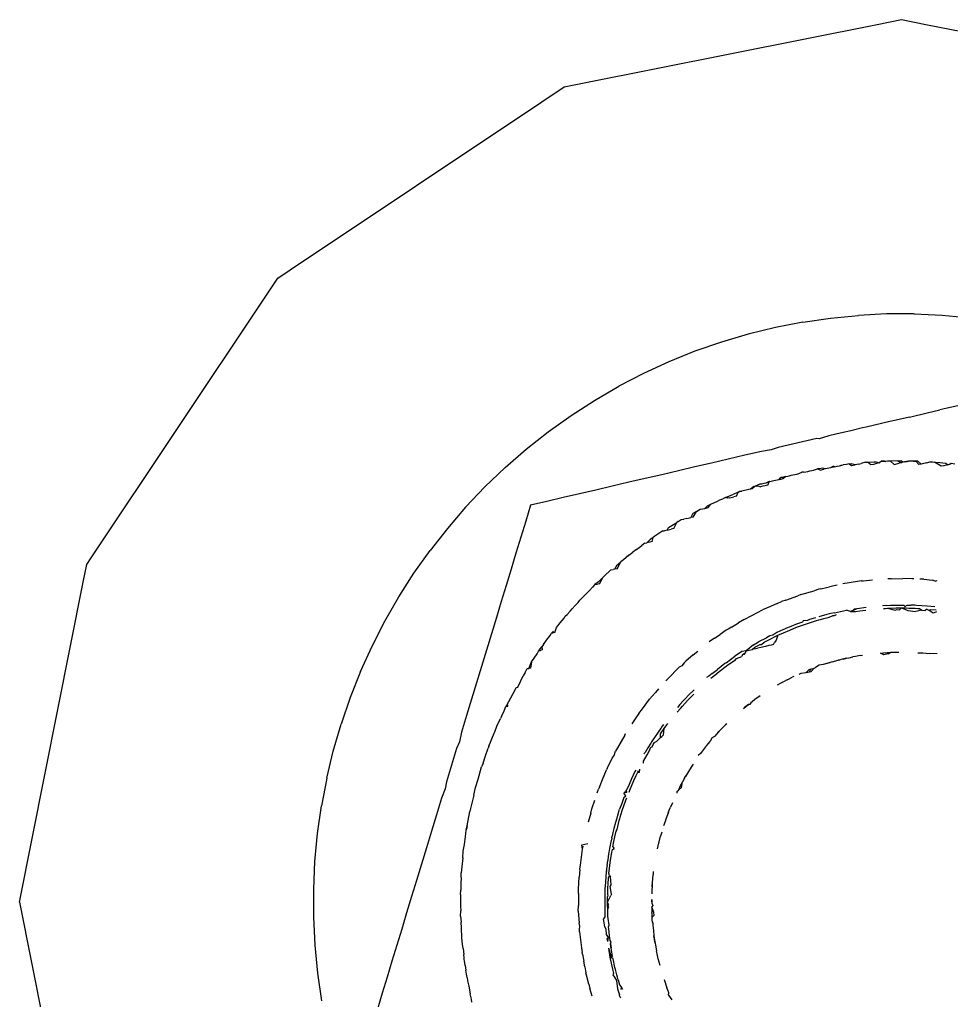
# Model space of a CAD drawing. Header units: millimetres. Extents: x 21 to 5427, y 20 to 4028.
# Drawn here: x 2350.38 to 2366.23, y 1676.62 to 1693.29 of the extents above; entities that cross this region are included whole.
import ezdxf

# ---------------------------------------------------------------- set-up
doc = ezdxf.new("R2010")
doc.units = ezdxf.units.MM

msp = doc.modelspace()

# ---------------------------------------------------------------- linework, layer by layer
for p, q in [((2364.97, 1693.212), (2365.383, 1693.294)), ((2365.383, 1693.294), (2365.796, 1693.212)), ((2359.985, 1692.22), (2364.97, 1693.212)), ((2365.796, 1693.212), (2370.781, 1692.22)), ((2359.265, 1691.899), (2359.643, 1692.152)), ((2359.643, 1692.152), (2359.985, 1692.22)), ((2354.985, 1689.04), (2359.265, 1691.899)), ((2354.776, 1688.901), (2354.985, 1689.04)), ((2354.538, 1688.543), (2354.776, 1688.901)), ((2351.598, 1684.144), (2354.538, 1688.543)), ((2364.175, 1688.221), (2364.649, 1688.267)), ((2365.124, 1688.291), (2364.649, 1688.267)), ((2365.6, 1688.292), (2365.124, 1688.291)), ((2365.6, 1688.292), (2366.076, 1688.27)), ((2366.076, 1688.27), (2366.549, 1688.226)), ((2363.704, 1688.152), (2363.237, 1688.061)), ((2363.704, 1688.152), (2364.175, 1688.221)), ((2362.775, 1687.948), (2362.318, 1687.813)), ((2363.237, 1688.061), (2362.775, 1687.948)), ((2362.318, 1687.813), (2361.869, 1687.656)), ((2361.869, 1687.656), (2361.427, 1687.478)), ((2361.427, 1687.478), (2360.995, 1687.28)), ((2360.995, 1687.28), (2360.572, 1687.061)), ((2360.16, 1686.822), (2360.572, 1687.061)), ((2359.761, 1686.564), (2360.16, 1686.822)), ((2366.566, 1686.782), (2366.087, 1686.671)), ((2365.52, 1686.539), (2365.818, 1686.608)), ((2365.818, 1686.608), (2366.036, 1686.659)), ((2366.087, 1686.671), (2366.036, 1686.659)), ((2359.374, 1686.287), (2359.761, 1686.564)), ((2365.182, 1686.461), (2364.78, 1686.367)), ((2365.289, 1686.485), (2365.182, 1686.461)), ((2365.52, 1686.539), (2365.289, 1686.485)), ((2359, 1685.992), (2359.374, 1686.287)), ((2364.542, 1686.312), (2364.267, 1686.248)), ((2364.717, 1686.353), (2364.542, 1686.312)), ((2364.78, 1686.367), (2364.717, 1686.353)), ((2363.944, 1686.173), (2363.287, 1686.02)), ((2363.982, 1686.17), (2363.944, 1686.173)), ((2364.144, 1686.219), (2363.982, 1686.17)), ((2364.267, 1686.248), (2364.144, 1686.219)), ((2358.641, 1685.679), (2359, 1685.992)), ((2363.003, 1685.954), (2362.719, 1685.888)), ((2363.167, 1685.981), (2363.003, 1685.954)), ((2363.287, 1686.02), (2363.167, 1685.981)), ((2362.435, 1685.822), (2362.152, 1685.756)), ((2362.719, 1685.888), (2362.435, 1685.822)), ((2364.767, 1685.769), (2364.694, 1685.75)), ((2364.767, 1685.769), (2364.806, 1685.772)), ((2364.806, 1685.772), (2364.91, 1685.778)), ((2364.863, 1685.725), (2364.806, 1685.772)), ((2364.91, 1685.778), (2364.947, 1685.777)), ((2364.947, 1685.777), (2365.006, 1685.758)), ((2365.04, 1685.786), (2365.006, 1685.758)), ((2365.09, 1685.788), (2365.04, 1685.786)), ((2365.04, 1685.786), (2365.116, 1685.784)), ((2365.116, 1685.784), (2365.09, 1685.788)), ((2365.141, 1685.79), (2365.116, 1685.784)), ((2365.192, 1685.79), (2365.141, 1685.79)), ((2365.314, 1685.794), (2365.192, 1685.79)), ((2365.259, 1685.734), (2365.192, 1685.79)), ((2365.314, 1685.794), (2365.374, 1685.794)), ((2365.314, 1685.794), (2365.376, 1685.761)), ((2365.407, 1685.769), (2365.341, 1685.753)), ((2365.407, 1685.769), (2365.374, 1685.794)), ((2365.407, 1685.769), (2365.376, 1685.761)), ((2365.435, 1685.775), (2365.407, 1685.769)), ((2365.503, 1685.791), (2365.435, 1685.775)), ((2365.435, 1685.775), (2365.477, 1685.785)), ((2365.477, 1685.785), (2365.503, 1685.791)), ((2365.541, 1685.791), (2365.503, 1685.791)), ((2365.588, 1685.791), (2365.541, 1685.791)), ((2365.657, 1685.789), (2365.588, 1685.791)), ((2365.588, 1685.791), (2365.628, 1685.789)), ((2365.628, 1685.789), (2365.675, 1685.73)), ((2365.718, 1685.74), (2365.657, 1685.789)), ((2365.815, 1685.763), (2365.755, 1685.749)), ((2365.815, 1685.763), (2365.788, 1685.756)), ((2365.815, 1685.763), (2365.862, 1685.779)), ((2365.862, 1685.779), (2365.909, 1685.775)), ((2365.909, 1685.775), (2365.941, 1685.773)), ((2365.941, 1685.773), (2366.031, 1685.765)), ((2366.058, 1685.701), (2365.941, 1685.773)), ((2366.031, 1685.765), (2366.135, 1685.756)), ((2358.297, 1685.35), (2358.641, 1685.679)), ((2361.587, 1685.625), (2361.305, 1685.559)), ((2361.869, 1685.691), (2361.587, 1685.625)), ((2362.152, 1685.756), (2361.869, 1685.691)), ((2363.635, 1685.578), (2363.685, 1685.599)), ((2363.722, 1685.599), (2363.685, 1685.599)), ((2363.722, 1685.599), (2363.757, 1685.607)), ((2363.757, 1685.607), (2363.791, 1685.615)), ((2363.791, 1685.615), (2363.824, 1685.622)), ((2363.824, 1685.622), (2363.856, 1685.63)), ((2363.856, 1685.63), (2363.886, 1685.637)), ((2363.886, 1685.637), (2363.953, 1685.656)), ((2363.985, 1685.66), (2363.953, 1685.656)), ((2364, 1685.635), (2363.953, 1685.656)), ((2364.039, 1685.672), (2363.985, 1685.66)), ((2364, 1685.635), (2364.062, 1685.65)), ((2364.091, 1685.657), (2364.039, 1685.672)), ((2364.091, 1685.657), (2364.062, 1685.65)), ((2364.12, 1685.663), (2364.091, 1685.657)), ((2364.148, 1685.67), (2364.12, 1685.663)), ((2364.174, 1685.676), (2364.148, 1685.67)), ((2364.223, 1685.704), (2364.174, 1685.676)), ((2364.2, 1685.682), (2364.174, 1685.676)), ((2364.247, 1685.693), (2364.2, 1685.682)), ((2364.223, 1685.704), (2364.247, 1685.693)), ((2364.247, 1685.693), (2364.289, 1685.702)), ((2364.289, 1685.702), (2364.325, 1685.711)), ((2364.325, 1685.711), (2364.388, 1685.726)), ((2364.325, 1685.711), (2364.355, 1685.718)), ((2364.355, 1685.718), (2364.388, 1685.726)), ((2364.444, 1685.734), (2364.388, 1685.726)), ((2364.494, 1685.741), (2364.444, 1685.734)), ((2364.494, 1685.741), (2364.524, 1685.745)), ((2364.494, 1685.741), (2364.532, 1685.713)), ((2364.595, 1685.727), (2364.524, 1685.745)), ((2364.532, 1685.713), (2364.595, 1685.727)), ((2364.623, 1685.734), (2364.595, 1685.727)), ((2364.649, 1685.74), (2364.623, 1685.734)), ((2364.649, 1685.74), (2364.694, 1685.75)), ((2364.903, 1685.734), (2364.863, 1685.725)), ((2364.94, 1685.743), (2364.903, 1685.734)), ((2365.006, 1685.758), (2364.94, 1685.743)), ((2365.259, 1685.734), (2365.341, 1685.753)), ((2365.718, 1685.74), (2365.675, 1685.73)), ((2365.755, 1685.749), (2365.718, 1685.74)), ((2365.788, 1685.756), (2365.755, 1685.749)), ((2366.102, 1685.711), (2366.058, 1685.701)), ((2366.14, 1685.72), (2366.102, 1685.711)), ((2366.135, 1685.756), (2366.172, 1685.727)), ((2366.172, 1685.727), (2366.14, 1685.72)), ((2366.172, 1685.727), (2366.224, 1685.747)), ((2366.198, 1685.733), (2366.172, 1685.727)), ((2366.224, 1685.747), (2366.198, 1685.733)), ((2366.287, 1685.737), (2366.224, 1685.747)), ((2361.024, 1685.494), (2360.743, 1685.429)), ((2361.305, 1685.559), (2361.024, 1685.494)), ((2363.079, 1685.421), (2363.138, 1685.45)), ((2363.079, 1685.421), (2363.118, 1685.43)), ((2363.108, 1685.382), (2363.138, 1685.45)), ((2363.118, 1685.43), (2363.138, 1685.45)), ((2363.138, 1685.45), (2363.163, 1685.441)), ((2363.213, 1685.452), (2363.163, 1685.441)), ((2363.239, 1685.458), (2363.213, 1685.452)), ((2363.267, 1685.465), (2363.239, 1685.458)), ((2363.296, 1685.472), (2363.267, 1685.465)), ((2363.296, 1685.472), (2363.328, 1685.512)), ((2363.325, 1685.479), (2363.296, 1685.472)), ((2363.356, 1685.486), (2363.325, 1685.479)), ((2363.356, 1685.513), (2363.328, 1685.512)), ((2363.41, 1685.53), (2363.356, 1685.513)), ((2363.356, 1685.486), (2363.41, 1685.53)), ((2363.41, 1685.53), (2363.447, 1685.535)), ((2363.447, 1685.535), (2363.474, 1685.541)), ((2363.474, 1685.541), (2363.503, 1685.548)), ((2363.503, 1685.548), (2363.534, 1685.555)), ((2363.534, 1685.555), (2363.567, 1685.562)), ((2363.567, 1685.562), (2363.6, 1685.57)), ((2363.6, 1685.57), (2363.635, 1685.578)), ((2357.969, 1685.005), (2358.297, 1685.35)), ((2360.182, 1685.298), (2359.903, 1685.234)), ((2360.462, 1685.363), (2360.182, 1685.298)), ((2360.743, 1685.429), (2360.462, 1685.363)), ((2362.603, 1685.26), (2362.63, 1685.276)), ((2362.63, 1685.276), (2362.664, 1685.279)), ((2362.784, 1685.307), (2362.664, 1685.279)), ((2362.812, 1685.313), (2362.784, 1685.307)), ((2362.868, 1685.36), (2362.812, 1685.313)), ((2362.843, 1685.32), (2362.812, 1685.313)), ((2362.843, 1685.32), (2362.896, 1685.37)), ((2362.868, 1685.36), (2362.896, 1685.37)), ((2362.896, 1685.37), (2362.976, 1685.402)), ((2362.896, 1685.37), (2362.958, 1685.366)), ((2362.958, 1685.366), (2362.984, 1685.353)), ((2362.976, 1685.402), (2363.008, 1685.405)), ((2363.024, 1685.362), (2362.984, 1685.353)), ((2363.008, 1685.405), (2363.046, 1685.414)), ((2363.065, 1685.372), (2363.024, 1685.362)), ((2363.046, 1685.414), (2363.079, 1685.421)), ((2363.108, 1685.382), (2363.065, 1685.372)), ((2359.348, 1685.105), (2359.073, 1685.041)), ((2359.625, 1685.169), (2359.348, 1685.105)), ((2359.903, 1685.234), (2359.625, 1685.169)), ((2362.137, 1685.055), (2362.25, 1685.107)), ((2362.25, 1685.107), (2362.291, 1685.132)), ((2362.291, 1685.132), (2362.341, 1685.149)), ((2362.387, 1685.169), (2362.341, 1685.149)), ((2362.387, 1685.169), (2362.454, 1685.199)), ((2362.429, 1685.159), (2362.387, 1685.169)), ((2362.461, 1685.167), (2362.429, 1685.159)), ((2362.454, 1685.199), (2362.503, 1685.217)), ((2362.461, 1685.167), (2362.533, 1685.183)), ((2362.529, 1685.229), (2362.503, 1685.217)), ((2362.603, 1685.26), (2362.529, 1685.229)), ((2362.573, 1685.193), (2362.533, 1685.183)), ((2362.573, 1685.193), (2362.603, 1685.26)), ((2357.969, 1685.005), (2357.659, 1684.645)), ((2359.073, 1685.041), (2358.991, 1684.769)), ((2361.893, 1684.932), (2361.831, 1684.9)), ((2361.841, 1684.839), (2361.893, 1684.932)), ((2361.893, 1684.932), (2361.959, 1684.972)), ((2361.959, 1684.972), (2361.995, 1684.976)), ((2361.995, 1684.976), (2362.038, 1684.986)), ((2362.038, 1684.986), (2362.084, 1685.029)), ((2362.038, 1684.986), (2362.096, 1684.999)), ((2362.084, 1685.029), (2362.137, 1685.055)), ((2362.096, 1684.999), (2362.137, 1685.055)), ((2358.991, 1684.769), (2358.908, 1684.497)), ((2361.584, 1684.761), (2361.635, 1684.796)), ((2361.635, 1684.796), (2361.678, 1684.801)), ((2361.729, 1684.813), (2361.678, 1684.801)), ((2361.729, 1684.813), (2361.799, 1684.829)), ((2361.831, 1684.9), (2361.799, 1684.829)), ((2361.841, 1684.839), (2361.799, 1684.829)), ((2357.659, 1684.645), (2357.365, 1684.27)), ((2361.321, 1684.604), (2361.188, 1684.511)), ((2361.321, 1684.604), (2361.35, 1684.606)), ((2361.397, 1684.617), (2361.35, 1684.606)), ((2361.397, 1684.617), (2361.417, 1684.66)), ((2361.397, 1684.617), (2361.467, 1684.634)), ((2361.417, 1684.66), (2361.477, 1684.697)), ((2361.511, 1684.644), (2361.467, 1684.634)), ((2361.477, 1684.697), (2361.562, 1684.747)), ((2361.511, 1684.644), (2361.562, 1684.747)), ((2361.584, 1684.761), (2361.562, 1684.747)), ((2358.908, 1684.497), (2358.825, 1684.225)), ((2361.049, 1684.4), (2361.106, 1684.455)), ((2361.161, 1684.493), (2361.106, 1684.455)), ((2361.139, 1684.421), (2361.161, 1684.493)), ((2361.188, 1684.511), (2361.161, 1684.493)), ((2357.09, 1683.882), (2357.365, 1684.27)), ((2360.876, 1684.288), (2360.814, 1684.24)), ((2360.876, 1684.288), (2360.919, 1684.319)), ((2360.919, 1684.319), (2360.963, 1684.353)), ((2361.016, 1684.397), (2360.963, 1684.353)), ((2361.016, 1684.397), (2361.049, 1684.4)), ((2361.103, 1684.413), (2361.049, 1684.4)), ((2361.139, 1684.421), (2361.103, 1684.413)), ((2351.525, 1684.034), (2351.598, 1684.144)), ((2358.825, 1684.225), (2358.742, 1683.952)), ((2360.652, 1684.114), (2360.606, 1684.075)), ((2360.698, 1684.149), (2360.652, 1684.114)), ((2360.745, 1684.188), (2360.698, 1684.149)), ((2360.722, 1684.176), (2360.698, 1684.149)), ((2360.722, 1684.176), (2360.745, 1684.188)), ((2360.745, 1684.188), (2360.814, 1684.24)), ((2351.465, 1683.734), (2351.525, 1684.034)), ((2358.742, 1683.952), (2358.659, 1683.678)), ((2360.439, 1683.94), (2360.327, 1683.834)), ((2360.439, 1683.94), (2360.479, 1683.945)), ((2360.508, 1683.952), (2360.479, 1683.945)), ((2360.533, 1684.015), (2360.508, 1683.952)), ((2360.545, 1683.96), (2360.508, 1683.952)), ((2360.533, 1684.015), (2360.606, 1684.075)), ((2360.545, 1683.96), (2360.606, 1684.075)), ((2356.833, 1683.481), (2357.09, 1683.882)), ((2360.301, 1683.81), (2360.226, 1683.739)), ((2360.243, 1683.704), (2360.301, 1683.81)), ((2360.327, 1683.834), (2360.301, 1683.81)), ((2364.732, 1683.754), (2364.887, 1683.769)), ((2365.205, 1683.788), (2365.148, 1683.787)), ((2365.205, 1683.788), (2365.406, 1683.794)), ((2365.557, 1683.788), (2365.406, 1683.794)), ((2365.592, 1683.787), (2365.557, 1683.788)), ((2365.759, 1683.781), (2365.695, 1683.783)), ((2365.759, 1683.781), (2365.91, 1683.766)), ((2365.953, 1683.751), (2365.91, 1683.766)), ((2350.383, 1678.294), (2351.465, 1683.734)), ((2358.659, 1683.678), (2358.575, 1683.404)), ((2360.075, 1683.592), (2360.128, 1683.645)), ((2360.168, 1683.69), (2360.128, 1683.645)), ((2360.226, 1683.739), (2360.168, 1683.69)), ((2360.168, 1683.69), (2360.212, 1683.696)), ((2360.243, 1683.704), (2360.212, 1683.696)), ((2363.978, 1683.611), (2363.896, 1683.586)), ((2364.01, 1683.62), (2363.978, 1683.611)), ((2364.01, 1683.62), (2364.105, 1683.641)), ((2364.105, 1683.641), (2364.159, 1683.653)), ((2364.287, 1683.682), (2364.159, 1683.653)), ((2364.633, 1683.741), (2364.383, 1683.701)), ((2364.703, 1683.752), (2364.633, 1683.741)), ((2364.703, 1683.752), (2364.732, 1683.754)), ((2365.953, 1683.751), (2365.986, 1683.758)), ((2356.596, 1683.068), (2356.833, 1683.481)), ((2359.909, 1683.428), (2359.936, 1683.45)), ((2359.936, 1683.45), (2359.982, 1683.496)), ((2359.982, 1683.496), (2360.023, 1683.54)), ((2360.023, 1683.54), (2360.075, 1683.592)), ((2363.414, 1683.427), (2363.618, 1683.501)), ((2363.672, 1683.521), (2363.618, 1683.501)), ((2363.672, 1683.521), (2363.896, 1683.586)), ((2358.575, 1683.404), (2358.492, 1683.129)), ((2359.752, 1683.247), (2359.781, 1683.279)), ((2359.829, 1683.334), (2359.781, 1683.279)), ((2359.829, 1683.334), (2359.88, 1683.389)), ((2359.88, 1683.389), (2359.909, 1683.428)), ((2363.156, 1683.32), (2363.018, 1683.259)), ((2363.267, 1683.369), (2363.156, 1683.32)), ((2363.267, 1683.369), (2363.341, 1683.401)), ((2363.414, 1683.427), (2363.341, 1683.401)), ((2364.565, 1683.256), (2364.629, 1683.284)), ((2364.565, 1683.256), (2364.578, 1683.279)), ((2364.578, 1683.279), (2364.629, 1683.284)), ((2364.629, 1683.284), (2364.779, 1683.307)), ((2365.132, 1683.338), (2365.057, 1683.331)), ((2365.074, 1683.284), (2365.142, 1683.288)), ((2365.074, 1683.284), (2365.109, 1683.286)), ((2365.109, 1683.286), (2365.142, 1683.288)), ((2365.132, 1683.338), (2365.192, 1683.339)), ((2365.142, 1683.288), (2365.289, 1683.293)), ((2365.142, 1683.288), (2365.275, 1683.257)), ((2365.192, 1683.339), (2365.265, 1683.343)), ((2365.265, 1683.343), (2365.342, 1683.341)), ((2365.275, 1683.257), (2365.301, 1683.267)), ((2365.289, 1683.293), (2365.325, 1683.294)), ((2365.301, 1683.267), (2365.346, 1683.261)), ((2365.325, 1683.294), (2365.383, 1683.294)), ((2365.342, 1683.341), (2365.426, 1683.342)), ((2365.346, 1683.261), (2365.383, 1683.294)), ((2365.383, 1683.294), (2365.46, 1683.293)), ((2365.383, 1683.294), (2365.488, 1683.252)), ((2365.426, 1683.342), (2365.441, 1683.321)), ((2365.441, 1683.321), (2365.477, 1683.343)), ((2365.46, 1683.293), (2365.508, 1683.292)), ((2365.477, 1683.343), (2365.543, 1683.34)), ((2365.508, 1683.292), (2365.614, 1683.288)), ((2365.609, 1683.339), (2365.543, 1683.34)), ((2365.638, 1683.335), (2365.609, 1683.339)), ((2365.614, 1683.288), (2365.66, 1683.286)), ((2365.821, 1683.325), (2365.638, 1683.335)), ((2365.66, 1683.286), (2365.69, 1683.285)), ((2365.69, 1683.285), (2365.728, 1683.258)), ((2365.814, 1683.275), (2365.784, 1683.252)), ((2365.814, 1683.275), (2365.867, 1683.244)), ((2365.947, 1683.31), (2365.821, 1683.325)), ((2365.867, 1683.244), (2365.872, 1683.27)), ((2365.872, 1683.27), (2365.97, 1683.259)), ((2358.492, 1683.129), (2358.408, 1682.854)), ((2359.61, 1683.08), (2359.642, 1683.12)), ((2359.642, 1683.12), (2359.664, 1683.153)), ((2359.664, 1683.153), (2359.694, 1683.18)), ((2359.752, 1683.247), (2359.694, 1683.18)), ((2362.704, 1683.098), (2362.608, 1683.04)), ((2362.704, 1683.098), (2362.839, 1683.167)), ((2362.839, 1683.167), (2362.933, 1683.215)), ((2362.933, 1683.215), (2363.018, 1683.259)), ((2363.88, 1683.116), (2363.82, 1683.095)), ((2363.927, 1683.127), (2363.88, 1683.116)), ((2363.974, 1683.091), (2364.003, 1683.099)), ((2364.111, 1683.181), (2363.977, 1683.141)), ((2364.003, 1683.099), (2364.062, 1683.116)), ((2364.062, 1683.116), (2364.132, 1683.134)), ((2364.181, 1683.197), (2364.111, 1683.181)), ((2364.132, 1683.134), (2364.211, 1683.159)), ((2364.24, 1683.213), (2364.181, 1683.197)), ((2364.239, 1683.161), (2364.211, 1683.159)), ((2364.272, 1683.177), (2364.239, 1683.161)), ((2364.24, 1683.213), (2364.344, 1683.233)), ((2364.344, 1683.233), (2364.448, 1683.257)), ((2364.516, 1683.234), (2364.448, 1683.257)), ((2364.565, 1683.256), (2364.516, 1683.234)), ((2364.516, 1683.234), (2364.553, 1683.233)), ((2364.553, 1683.233), (2364.598, 1683.232)), ((2364.598, 1683.232), (2364.672, 1683.243)), ((2364.672, 1683.243), (2364.778, 1683.257)), ((2365.488, 1683.252), (2365.619, 1683.234)), ((2365.678, 1683.246), (2365.619, 1683.234)), ((2365.728, 1683.258), (2365.678, 1683.246)), ((2365.728, 1683.258), (2365.784, 1683.252)), ((2365.867, 1683.244), (2365.922, 1683.211)), ((2365.922, 1683.211), (2365.953, 1683.222)), ((2365.953, 1683.222), (2365.983, 1683.232)), ((2356.379, 1682.644), (2356.596, 1683.068)), ((2359.486, 1682.876), (2359.516, 1682.964)), ((2359.516, 1682.964), (2359.574, 1683.038)), ((2359.574, 1683.038), (2359.61, 1683.08)), ((2362.432, 1682.934), (2362.402, 1682.916)), ((2362.488, 1682.968), (2362.432, 1682.934)), ((2362.488, 1682.968), (2362.608, 1683.04)), ((2363.457, 1682.962), (2363.361, 1682.919)), ((2363.528, 1682.989), (2363.457, 1682.962)), ((2363.48, 1682.917), (2363.543, 1682.943)), ((2363.581, 1683.011), (2363.528, 1682.989)), ((2363.543, 1682.943), (2363.614, 1682.97)), ((2363.7, 1683.053), (2363.581, 1683.011)), ((2363.614, 1682.97), (2363.714, 1683.007)), ((2363.712, 1683.077), (2363.7, 1683.053)), ((2363.781, 1683.083), (2363.712, 1683.077)), ((2363.714, 1683.007), (2363.784, 1683.031)), ((2363.82, 1683.095), (2363.781, 1683.083)), ((2363.784, 1683.031), (2363.887, 1683.065)), ((2363.887, 1683.065), (2363.939, 1683.08)), ((2363.939, 1683.08), (2363.974, 1683.091)), ((2358.408, 1682.854), (2358.324, 1682.578)), ((2359.347, 1682.744), (2359.405, 1682.823)), ((2359.405, 1682.823), (2359.432, 1682.867)), ((2359.432, 1682.867), (2359.463, 1682.899)), ((2359.432, 1682.867), (2359.459, 1682.869)), ((2359.486, 1682.876), (2359.459, 1682.869)), ((2362.203, 1682.778), (2362.112, 1682.716)), ((2362.203, 1682.778), (2362.299, 1682.845)), ((2362.402, 1682.916), (2362.299, 1682.845)), ((2362.955, 1682.722), (2363.086, 1682.788)), ((2363.045, 1682.714), (2363.169, 1682.776)), ((2363.143, 1682.82), (2363.086, 1682.788)), ((2363.195, 1682.829), (2363.143, 1682.82)), ((2363.169, 1682.776), (2363.208, 1682.796)), ((2363.263, 1682.877), (2363.195, 1682.829)), ((2363.208, 1682.796), (2363.28, 1682.829)), ((2363.28, 1682.829), (2363.25, 1682.748)), ((2363.361, 1682.919), (2363.263, 1682.877)), ((2363.28, 1682.829), (2363.306, 1682.842)), ((2363.306, 1682.842), (2363.374, 1682.873)), ((2363.374, 1682.873), (2363.48, 1682.917)), ((2356.182, 1682.211), (2356.379, 1682.644)), ((2359.215, 1682.569), (2359.244, 1682.602)), ((2359.244, 1682.602), (2359.264, 1682.63)), ((2359.293, 1682.672), (2359.264, 1682.63)), ((2359.264, 1682.63), (2359.272, 1682.579)), ((2359.293, 1682.672), (2359.347, 1682.744)), ((2362.863, 1682.664), (2362.74, 1682.567)), ((2362.844, 1682.59), (2362.885, 1682.625)), ((2362.873, 1682.596), (2362.844, 1682.59)), ((2362.863, 1682.664), (2362.932, 1682.705)), ((2362.873, 1682.596), (2362.904, 1682.603)), ((2362.885, 1682.625), (2362.933, 1682.652)), ((2362.904, 1682.603), (2362.934, 1682.609)), ((2362.932, 1682.705), (2362.955, 1682.722)), ((2362.933, 1682.652), (2362.973, 1682.674)), ((2362.993, 1682.623), (2362.934, 1682.609)), ((2362.973, 1682.674), (2362.999, 1682.675)), ((2363.038, 1682.634), (2362.993, 1682.623)), ((2362.999, 1682.675), (2363.045, 1682.714)), ((2363.071, 1682.641), (2363.038, 1682.634)), ((2363.124, 1682.654), (2363.071, 1682.641)), ((2363.166, 1682.663), (2363.124, 1682.654)), ((2363.204, 1682.672), (2363.166, 1682.663)), ((2363.204, 1682.672), (2363.224, 1682.705)), ((2363.25, 1682.748), (2363.224, 1682.705)), ((2358.324, 1682.578), (2358.24, 1682.301)), ((2359.09, 1682.375), (2359.132, 1682.438)), ((2359.132, 1682.438), (2359.185, 1682.515)), ((2359.185, 1682.515), (2359.215, 1682.569)), ((2359.215, 1682.569), (2359.243, 1682.572)), ((2359.272, 1682.579), (2359.243, 1682.572)), ((2361.836, 1682.497), (2361.716, 1682.389)), ((2361.836, 1682.497), (2361.916, 1682.56)), ((2362.4, 1682.361), (2362.548, 1682.473)), ((2362.594, 1682.501), (2362.548, 1682.473)), ((2362.559, 1682.411), (2362.573, 1682.436)), ((2362.573, 1682.436), (2362.667, 1682.471)), ((2362.667, 1682.551), (2362.594, 1682.501)), ((2362.74, 1682.567), (2362.667, 1682.551)), ((2362.68, 1682.5), (2362.667, 1682.471)), ((2362.68, 1682.5), (2362.729, 1682.531)), ((2362.68, 1682.5), (2362.712, 1682.507)), ((2362.712, 1682.507), (2362.729, 1682.531)), ((2362.729, 1682.531), (2362.74, 1682.567)), ((2362.74, 1682.567), (2362.844, 1682.59)), ((2364.421, 1682.434), (2364.355, 1682.415)), ((2364.389, 1682.424), (2364.447, 1682.44)), ((2364.421, 1682.434), (2364.389, 1682.424)), ((2364.447, 1682.44), (2364.421, 1682.434)), ((2364.447, 1682.44), (2364.494, 1682.448)), ((2364.494, 1682.448), (2364.557, 1682.463)), ((2364.602, 1682.469), (2364.557, 1682.463)), ((2364.678, 1682.485), (2364.602, 1682.469)), ((2364.678, 1682.485), (2364.719, 1682.49)), ((2365.024, 1682.526), (2365.075, 1682.533)), ((2365.08, 1682.499), (2365.024, 1682.526)), ((2365.075, 1682.533), (2365.137, 1682.535)), ((2365.153, 1682.511), (2365.08, 1682.499)), ((2365.137, 1682.535), (2365.198, 1682.54)), ((2365.137, 1682.535), (2365.153, 1682.511)), ((2365.153, 1682.511), (2365.198, 1682.54)), ((2365.198, 1682.54), (2365.337, 1682.542)), ((2365.659, 1682.533), (2365.71, 1682.531)), ((2365.71, 1682.531), (2365.745, 1682.529)), ((2365.745, 1682.529), (2365.859, 1682.517)), ((2365.989, 1682.514), (2365.859, 1682.517)), ((2358.24, 1682.301), (2358.155, 1682.023)), ((2358.98, 1682.199), (2359.013, 1682.262)), ((2359.013, 1682.262), (2359.042, 1682.265)), ((2359.042, 1682.265), (2359.09, 1682.375)), ((2359.073, 1682.272), (2359.042, 1682.265)), ((2359.09, 1682.375), (2359.073, 1682.272)), ((2361.601, 1682.286), (2361.574, 1682.261)), ((2361.644, 1682.31), (2361.601, 1682.286)), ((2361.686, 1682.362), (2361.644, 1682.31)), ((2361.716, 1682.389), (2361.686, 1682.362)), ((2362.375, 1682.35), (2362.254, 1682.25)), ((2362.281, 1682.216), (2362.399, 1682.305)), ((2362.4, 1682.361), (2362.375, 1682.35)), ((2362.399, 1682.305), (2362.427, 1682.326)), ((2362.427, 1682.326), (2362.559, 1682.411)), ((2363.839, 1682.254), (2363.894, 1682.272)), ((2363.844, 1682.214), (2363.894, 1682.272)), ((2363.894, 1682.272), (2363.92, 1682.284)), ((2363.98, 1682.323), (2363.92, 1682.284)), ((2364.051, 1682.33), (2363.98, 1682.323)), ((2364.114, 1682.35), (2364.051, 1682.33)), ((2364.168, 1682.367), (2364.114, 1682.35)), ((2364.114, 1682.35), (2364.14, 1682.358)), ((2364.14, 1682.358), (2364.168, 1682.367)), ((2364.202, 1682.375), (2364.168, 1682.367)), ((2364.202, 1682.375), (2364.302, 1682.404)), ((2364.328, 1682.408), (2364.302, 1682.404)), ((2364.355, 1682.415), (2364.328, 1682.408)), ((2364.389, 1682.424), (2364.355, 1682.415)), ((2356.182, 1682.211), (2356.006, 1681.769)), ((2358.856, 1681.948), (2358.946, 1682.142)), ((2358.98, 1682.199), (2358.946, 1682.142)), ((2361.372, 1682.055), (2361.434, 1682.118)), ((2361.574, 1682.261), (2361.434, 1682.118)), ((2362.105, 1682.135), (2362.068, 1682.11)), ((2362.164, 1682.182), (2362.105, 1682.135)), ((2362.14, 1682.1), (2362.205, 1682.153)), ((2362.164, 1682.182), (2362.254, 1682.25)), ((2362.205, 1682.153), (2362.281, 1682.216)), ((2363.473, 1682.089), (2363.524, 1682.116)), ((2363.548, 1682.127), (2363.524, 1682.116)), ((2363.643, 1682.167), (2363.677, 1682.186)), ((2363.677, 1682.186), (2363.76, 1682.195)), ((2363.805, 1682.24), (2363.76, 1682.195)), ((2363.76, 1682.195), (2363.817, 1682.208)), ((2363.839, 1682.254), (2363.805, 1682.24)), ((2363.817, 1682.208), (2363.839, 1682.254)), ((2363.817, 1682.208), (2363.844, 1682.214)), ((2358.155, 1682.023), (2358.071, 1681.744)), ((2358.809, 1681.904), (2358.826, 1681.944)), ((2358.826, 1681.944), (2358.856, 1681.948)), ((2363.332, 1682.016), (2363.267, 1681.979)), ((2363.374, 1682.038), (2363.332, 1682.016)), ((2363.44, 1682.074), (2363.374, 1682.038)), ((2363.44, 1682.074), (2363.473, 1682.089)), ((2356.006, 1681.769), (2355.852, 1681.319)), ((2358.703, 1681.703), (2358.809, 1681.904)), ((2361.196, 1681.856), (2361.098, 1681.741)), ((2361.251, 1681.921), (2361.196, 1681.856)), ((2361.757, 1681.809), (2361.707, 1681.753)), ((2361.853, 1681.901), (2361.757, 1681.809)), ((2361.776, 1681.756), (2361.848, 1681.829)), ((2362.98, 1681.798), (2362.89, 1681.736)), ((2358.071, 1681.744), (2357.986, 1681.465)), ((2358.624, 1681.542), (2358.655, 1681.618)), ((2358.682, 1681.662), (2358.655, 1681.618)), ((2358.655, 1681.618), (2358.686, 1681.622)), ((2358.682, 1681.662), (2358.703, 1681.703)), ((2358.686, 1681.622), (2358.682, 1681.662)), ((2360.976, 1681.58), (2361.098, 1681.741)), ((2361.612, 1681.653), (2361.571, 1681.604)), ((2361.669, 1681.712), (2361.612, 1681.653)), ((2361.621, 1681.587), (2361.655, 1681.624)), ((2361.655, 1681.624), (2361.743, 1681.722)), ((2361.707, 1681.753), (2361.669, 1681.712)), ((2361.743, 1681.722), (2361.776, 1681.756)), ((2362.694, 1681.583), (2362.741, 1681.623)), ((2362.694, 1681.583), (2362.72, 1681.606)), ((2362.779, 1681.653), (2362.72, 1681.606)), ((2362.72, 1681.606), (2362.741, 1681.623)), ((2362.741, 1681.623), (2362.779, 1681.653)), ((2362.804, 1681.653), (2362.779, 1681.653)), ((2362.818, 1681.679), (2362.804, 1681.653)), ((2362.842, 1681.698), (2362.818, 1681.679)), ((2362.89, 1681.736), (2362.842, 1681.698)), ((2357.986, 1681.465), (2357.9, 1681.185)), ((2358.578, 1681.448), (2358.563, 1681.415)), ((2358.578, 1681.448), (2358.624, 1681.542)), ((2360.885, 1681.46), (2360.82, 1681.359)), ((2360.915, 1681.499), (2360.885, 1681.46)), ((2360.915, 1681.499), (2360.976, 1681.58)), ((2361.566, 1681.523), (2361.621, 1681.587)), ((2355.718, 1680.862), (2355.852, 1681.319)), ((2358.464, 1681.188), (2358.5, 1681.284)), ((2358.5, 1681.284), (2358.563, 1681.415)), ((2360.82, 1681.359), (2360.797, 1681.324)), ((2361.312, 1681.282), (2361.286, 1681.244)), ((2361.335, 1681.312), (2361.312, 1681.282)), ((2361.348, 1681.246), (2361.39, 1681.304)), ((2361.39, 1681.304), (2361.41, 1681.329)), ((2362.386, 1681.307), (2362.337, 1681.255)), ((2362.409, 1681.326), (2362.386, 1681.307)), ((2357.9, 1681.185), (2357.862, 1681.019)), ((2358.361, 1680.943), (2358.454, 1681.164)), ((2358.454, 1681.164), (2358.464, 1681.188)), ((2360.675, 1681.134), (2360.551, 1680.916)), ((2360.675, 1681.134), (2360.69, 1681.162)), ((2361.19, 1681.109), (2361.132, 1681.019)), ((2361.233, 1681.166), (2361.19, 1681.109)), ((2361.266, 1681.214), (2361.233, 1681.166)), ((2361.286, 1681.244), (2361.266, 1681.214)), ((2361.283, 1681.156), (2361.348, 1681.246)), ((2361.284, 1681.09), (2361.283, 1681.156)), ((2361.284, 1681.09), (2361.303, 1681.108)), ((2361.303, 1681.108), (2361.335, 1681.137)), ((2361.335, 1681.137), (2361.348, 1681.246)), ((2362.158, 1681.087), (2362.206, 1681.117)), ((2362.206, 1681.117), (2362.256, 1681.172)), ((2362.237, 1681.148), (2362.206, 1681.117)), ((2362.274, 1681.192), (2362.237, 1681.148)), ((2362.256, 1681.172), (2362.274, 1681.192)), ((2362.274, 1681.192), (2362.3, 1681.219)), ((2362.337, 1681.255), (2362.3, 1681.219)), ((2357.862, 1681.019), (2357.815, 1680.904)), ((2358.361, 1680.943), (2358.354, 1680.909)), ((2361.118, 1680.997), (2361.067, 1680.918)), ((2361.085, 1680.849), (2361.117, 1680.929)), ((2361.117, 1680.929), (2361.143, 1680.934)), ((2361.132, 1681.019), (2361.118, 1680.997)), ((2361.143, 1680.934), (2361.161, 1680.971)), ((2361.161, 1680.971), (2361.181, 1681.004)), ((2361.181, 1681.004), (2361.222, 1681.031)), ((2361.222, 1681.031), (2361.254, 1681.061)), ((2361.254, 1681.061), (2361.284, 1681.09)), ((2362.05, 1680.931), (2361.964, 1680.818)), ((2362.05, 1680.931), (2362.066, 1680.951)), ((2362.066, 1680.951), (2362.093, 1680.982)), ((2362.093, 1680.982), (2362.126, 1681.024)), ((2362.158, 1681.087), (2362.126, 1681.024)), ((2355.607, 1680.399), (2355.718, 1680.862)), ((2357.815, 1680.904), (2357.644, 1680.34)), ((2358.265, 1680.657), (2358.301, 1680.764)), ((2358.301, 1680.764), (2358.354, 1680.909)), ((2360.46, 1680.741), (2360.496, 1680.788)), ((2360.496, 1680.788), (2360.518, 1680.858)), ((2360.551, 1680.916), (2360.518, 1680.858)), ((2360.995, 1680.69), (2361.055, 1680.796)), ((2360.999, 1680.813), (2361.025, 1680.839)), ((2361.067, 1680.918), (2361.025, 1680.839)), ((2361.055, 1680.796), (2361.085, 1680.849)), ((2361.964, 1680.818), (2361.926, 1680.783)), ((2358.181, 1680.385), (2358.24, 1680.595)), ((2358.265, 1680.657), (2358.24, 1680.595)), ((2360.374, 1680.564), (2360.46, 1680.741)), ((2360.992, 1680.656), (2360.995, 1680.69)), ((2361.815, 1680.603), (2361.777, 1680.54)), ((2361.839, 1680.636), (2361.815, 1680.603)), ((2360.308, 1680.407), (2360.324, 1680.446)), ((2360.324, 1680.446), (2360.363, 1680.541)), ((2360.374, 1680.564), (2360.363, 1680.541)), ((2360.819, 1680.451), (2360.789, 1680.391)), ((2360.846, 1680.511), (2360.819, 1680.451)), ((2360.831, 1680.363), (2360.87, 1680.445)), ((2360.861, 1680.535), (2360.846, 1680.511)), ((2360.87, 1680.445), (2360.899, 1680.505)), ((2360.899, 1680.505), (2360.91, 1680.528)), ((2360.899, 1680.505), (2360.926, 1680.501)), ((2360.926, 1680.501), (2360.934, 1680.552)), ((2361.741, 1680.485), (2361.707, 1680.427)), ((2361.707, 1680.427), (2361.723, 1680.452)), ((2361.723, 1680.452), (2361.741, 1680.485)), ((2361.777, 1680.54), (2361.741, 1680.485)), ((2355.607, 1680.399), (2355.518, 1679.932)), ((2357.644, 1680.34), (2357.618, 1680.218)), ((2358.135, 1680.242), (2358.181, 1680.385)), ((2360.243, 1680.249), (2360.308, 1680.407)), ((2360.749, 1680.294), (2360.705, 1680.197)), ((2360.789, 1680.391), (2360.749, 1680.294)), ((2360.759, 1680.196), (2360.831, 1680.363)), ((2361.659, 1680.338), (2361.613, 1680.257)), ((2361.638, 1680.241), (2361.659, 1680.338)), ((2361.694, 1680.404), (2361.659, 1680.338)), ((2361.68, 1680.379), (2361.659, 1680.338)), ((2361.68, 1680.379), (2361.707, 1680.427)), ((2361.694, 1680.404), (2361.68, 1680.379)), ((2361.694, 1680.404), (2361.707, 1680.427)), ((2357.618, 1680.218), (2357.558, 1680.059)), ((2358.107, 1680.111), (2358.049, 1679.884)), ((2358.107, 1680.111), (2358.135, 1680.242)), ((2360.208, 1680.151), (2360.23, 1680.215)), ((2360.243, 1680.249), (2360.23, 1680.215)), ((2360.657, 1680.073), (2360.691, 1680.098)), ((2360.705, 1680.197), (2360.66, 1680.143)), ((2360.713, 1680.155), (2360.66, 1680.143)), ((2360.691, 1680.098), (2360.66, 1680.143)), ((2360.713, 1680.155), (2360.705, 1680.197)), ((2360.752, 1680.164), (2360.759, 1680.196)), ((2361.561, 1680.171), (2361.587, 1680.195)), ((2361.561, 1680.171), (2361.562, 1680.145)), ((2361.613, 1680.257), (2361.587, 1680.195)), ((2361.587, 1680.195), (2361.638, 1680.241)), ((2355.451, 1679.46), (2355.518, 1679.932)), ((2357.558, 1680.059), (2357.472, 1679.777)), ((2360.117, 1679.881), (2360.167, 1680.028)), ((2360.623, 1679.972), (2360.586, 1679.873)), ((2360.657, 1680.073), (2360.623, 1679.972)), ((2360.632, 1679.853), (2360.693, 1680.026)), ((2360.693, 1680.026), (2360.713, 1680.065)), ((2361.486, 1679.982), (2361.451, 1679.908)), ((2357.472, 1679.777), (2357.387, 1679.497)), ((2357.996, 1679.588), (2358.043, 1679.835)), ((2358.049, 1679.884), (2358.043, 1679.835)), ((2360.096, 1679.804), (2360.055, 1679.65)), ((2360.096, 1679.804), (2360.117, 1679.881)), ((2360.556, 1679.77), (2360.546, 1679.746)), ((2360.556, 1679.77), (2360.586, 1679.873)), ((2360.597, 1679.74), (2360.632, 1679.853)), ((2361.401, 1679.779), (2361.374, 1679.702)), ((2361.421, 1679.831), (2361.401, 1679.779)), ((2361.411, 1679.803), (2361.401, 1679.779)), ((2361.411, 1679.803), (2361.43, 1679.856)), ((2361.421, 1679.831), (2361.411, 1679.803)), ((2361.421, 1679.831), (2361.43, 1679.856)), ((2361.43, 1679.856), (2361.451, 1679.908)), ((2360.52, 1679.644), (2360.49, 1679.542)), ((2360.54, 1679.721), (2360.52, 1679.644)), ((2360.546, 1679.746), (2360.54, 1679.721)), ((2360.547, 1679.53), (2360.579, 1679.679)), ((2360.579, 1679.679), (2360.591, 1679.714)), ((2360.591, 1679.714), (2360.597, 1679.74)), ((2361.36, 1679.663), (2361.336, 1679.589)), ((2361.374, 1679.702), (2361.36, 1679.663)), ((2355.407, 1678.986), (2355.451, 1679.46)), ((2357.387, 1679.497), (2357.302, 1679.218)), ((2357.953, 1679.318), (2357.975, 1679.454)), ((2357.975, 1679.454), (2357.979, 1679.522)), ((2357.979, 1679.522), (2357.996, 1679.588)), ((2357.99, 1679.556), (2357.979, 1679.522)), ((2357.996, 1679.588), (2357.99, 1679.556)), ((2360.475, 1679.477), (2360.459, 1679.413)), ((2360.49, 1679.542), (2360.475, 1679.477)), ((2360.508, 1679.403), (2360.531, 1679.502)), ((2360.531, 1679.502), (2360.547, 1679.53)), ((2361.305, 1679.482), (2361.283, 1679.412)), ((2357.928, 1679.157), (2357.948, 1679.275)), ((2357.948, 1679.275), (2357.953, 1679.318)), ((2359.947, 1679.266), (2360.048, 1679.289)), ((2359.957, 1679.195), (2359.947, 1679.266)), ((2360.435, 1679.29), (2360.416, 1679.205)), ((2360.455, 1679.384), (2360.435, 1679.29)), ((2360.455, 1679.384), (2360.459, 1679.413)), ((2360.473, 1679.234), (2360.49, 1679.324)), ((2360.49, 1679.324), (2360.508, 1679.403)), ((2361.242, 1679.249), (2361.249, 1679.278)), ((2361.249, 1679.278), (2361.261, 1679.319)), ((2361.261, 1679.319), (2361.283, 1679.412)), ((2357.302, 1679.218), (2357.218, 1678.94)), ((2357.921, 1679.046), (2357.928, 1679.157)), ((2359.921, 1678.923), (2359.951, 1679.148)), ((2359.951, 1679.148), (2359.957, 1679.195)), ((2359.957, 1679.195), (2359.967, 1679.243)), ((2360.406, 1679.139), (2360.394, 1679.074)), ((2360.416, 1679.205), (2360.406, 1679.139)), ((2360.444, 1679.066), (2360.456, 1679.145)), ((2360.456, 1679.145), (2360.464, 1679.185)), ((2360.464, 1679.185), (2360.493, 1679.205)), ((2360.473, 1679.234), (2360.493, 1679.205)), ((2361.232, 1679.2), (2361.242, 1679.249)), ((2355.385, 1678.511), (2355.407, 1678.986)), ((2357.218, 1678.94), (2357.134, 1678.663)), ((2357.916, 1678.993), (2357.895, 1678.79)), ((2357.921, 1679.046), (2357.916, 1678.993)), ((2360.374, 1678.913), (2360.385, 1679.003)), ((2360.394, 1679.074), (2360.385, 1679.003)), ((2360.417, 1678.867), (2360.428, 1678.964)), ((2360.428, 1678.964), (2360.434, 1679.006)), ((2360.434, 1679.006), (2360.444, 1679.066)), ((2357.895, 1678.71), (2357.895, 1678.79)), ((2359.911, 1678.845), (2359.902, 1678.72)), ((2359.911, 1678.845), (2359.917, 1678.895)), ((2359.917, 1678.895), (2359.921, 1678.923)), ((2360.36, 1678.798), (2360.352, 1678.732)), ((2360.365, 1678.864), (2360.36, 1678.798)), ((2360.363, 1678.825), (2360.36, 1678.798)), ((2360.365, 1678.864), (2360.363, 1678.825)), ((2360.374, 1678.913), (2360.365, 1678.864)), ((2360.407, 1678.783), (2360.417, 1678.867)), ((2360.416, 1678.748), (2360.407, 1678.783)), ((2361.146, 1678.621), (2361.159, 1678.762)), ((2361.156, 1678.814), (2361.159, 1678.762)), ((2357.134, 1678.663), (2357.05, 1678.387)), ((2357.889, 1678.606), (2357.886, 1678.499)), ((2357.895, 1678.71), (2357.889, 1678.606)), ((2359.888, 1678.519), (2359.902, 1678.72)), ((2360.347, 1678.626), (2360.338, 1678.52)), ((2360.352, 1678.732), (2360.347, 1678.626)), ((2360.39, 1678.544), (2360.393, 1678.601)), ((2360.393, 1678.601), (2360.401, 1678.705)), ((2360.401, 1678.705), (2360.416, 1678.748)), ((2360.416, 1678.748), (2360.434, 1678.721)), ((2360.446, 1678.585), (2360.434, 1678.721)), ((2361.142, 1678.554), (2361.146, 1678.621)), ((2361.144, 1678.595), (2361.142, 1678.554)), ((2361.144, 1678.595), (2361.146, 1678.621)), ((2355.386, 1678.035), (2355.385, 1678.511)), ((2357.879, 1678.422), (2357.886, 1678.499)), ((2359.886, 1678.438), (2359.887, 1678.493)), ((2359.886, 1678.438), (2359.886, 1678.238)), ((2359.887, 1678.493), (2359.888, 1678.519)), ((2360.337, 1678.452), (2360.334, 1678.388)), ((2360.338, 1678.52), (2360.337, 1678.452)), ((2360.385, 1678.418), (2360.389, 1678.515)), ((2360.389, 1678.515), (2360.39, 1678.544)), ((2360.426, 1678.561), (2360.446, 1678.585)), ((2360.452, 1678.431), (2360.426, 1678.561)), ((2360.452, 1678.431), (2360.441, 1678.408)), ((2361.142, 1678.554), (2361.138, 1678.501)), ((2361.138, 1678.501), (2361.138, 1678.437)), ((2350.383, 1678.294), (2351.465, 1672.854)), ((2357.05, 1678.387), (2356.966, 1678.111)), ((2357.879, 1678.422), (2357.883, 1678.225)), ((2360.334, 1678.388), (2360.335, 1678.313)), ((2360.335, 1678.313), (2360.336, 1678.282)), ((2360.336, 1678.282), (2360.336, 1678.246)), ((2360.383, 1678.294), (2360.384, 1678.383)), ((2360.383, 1678.294), (2360.411, 1678.349)), ((2360.405, 1678.25), (2360.383, 1678.294)), ((2360.383, 1678.236), (2360.383, 1678.294)), ((2360.385, 1678.418), (2360.384, 1678.383)), ((2360.411, 1678.349), (2360.441, 1678.408)), ((2361.133, 1678.304), (2361.134, 1678.339)), ((2361.134, 1678.339), (2361.133, 1678.277)), ((2361.151, 1678.234), (2361.133, 1678.304)), ((2361.133, 1678.277), (2361.151, 1678.234)), ((2356.966, 1678.111), (2356.882, 1677.836)), ((2357.882, 1678.054), (2357.885, 1678.143)), ((2357.883, 1678.225), (2357.885, 1678.143)), ((2359.885, 1678.141), (2359.886, 1678.238)), ((2359.885, 1678.141), (2359.897, 1677.942)), ((2360.336, 1678.246), (2360.334, 1678.175)), ((2360.334, 1678.175), (2360.338, 1678.109)), ((2360.338, 1678.109), (2360.339, 1678.043)), ((2360.383, 1678.236), (2360.405, 1678.25)), ((2360.405, 1678.209), (2360.383, 1678.236)), ((2360.385, 1678.182), (2360.383, 1678.236)), ((2360.385, 1678.182), (2360.405, 1678.209)), ((2360.388, 1678.099), (2360.385, 1678.182)), ((2360.389, 1678.053), (2360.388, 1678.099)), ((2361.151, 1678.234), (2361.136, 1678.213)), ((2361.136, 1678.213), (2361.137, 1678.117)), ((2361.17, 1678.117), (2361.136, 1678.213)), ((2361.139, 1678.086), (2361.137, 1678.117)), ((2361.178, 1678.071), (2361.17, 1678.117)), ((2355.41, 1677.56), (2355.386, 1678.035)), ((2357.882, 1678.054), (2357.891, 1677.951)), ((2357.896, 1677.859), (2357.891, 1677.951)), ((2359.911, 1677.884), (2359.897, 1677.942)), ((2360.339, 1678.043), (2360.315, 1678.009)), ((2360.334, 1677.875), (2360.315, 1678.009)), ((2360.391, 1678.017), (2360.389, 1678.053)), ((2360.411, 1677.9), (2360.391, 1678.017)), ((2361.142, 1678.04), (2361.139, 1678.086)), ((2361.178, 1678.071), (2361.142, 1678.04)), ((2361.144, 1677.986), (2361.142, 1678.04)), ((2361.146, 1677.96), (2361.144, 1677.986)), ((2361.15, 1677.933), (2361.144, 1677.986)), ((2361.146, 1677.96), (2361.15, 1677.933)), ((2361.146, 1677.96), (2361.152, 1677.904)), ((2361.15, 1677.933), (2361.152, 1677.904)), ((2356.882, 1677.836), (2356.799, 1677.562)), ((2357.903, 1677.686), (2357.896, 1677.859)), ((2359.904, 1677.826), (2359.911, 1677.884)), ((2359.906, 1677.789), (2359.904, 1677.826)), ((2359.906, 1677.789), (2359.94, 1677.515)), ((2360.334, 1677.875), (2360.354, 1677.831)), ((2360.354, 1677.831), (2360.358, 1677.742)), ((2360.401, 1677.871), (2360.411, 1677.9)), ((2360.404, 1677.839), (2360.401, 1677.871)), ((2360.416, 1677.722), (2360.404, 1677.839)), ((2361.152, 1677.904), (2361.156, 1677.856)), ((2361.156, 1677.856), (2361.163, 1677.812)), ((2361.163, 1677.812), (2361.172, 1677.718)), ((2357.918, 1677.576), (2357.903, 1677.686)), ((2360.358, 1677.742), (2360.392, 1677.693)), ((2360.372, 1677.669), (2360.392, 1677.693)), ((2360.372, 1677.669), (2360.38, 1677.625)), ((2360.392, 1677.693), (2360.38, 1677.625)), ((2360.42, 1677.689), (2360.416, 1677.722)), ((2360.426, 1677.642), (2360.42, 1677.689)), ((2360.445, 1677.615), (2360.426, 1677.642)), ((2360.434, 1677.582), (2360.445, 1677.615)), ((2361.179, 1677.67), (2361.172, 1677.718)), ((2361.172, 1677.718), (2361.183, 1677.644)), ((2361.183, 1677.644), (2361.179, 1677.67)), ((2361.191, 1677.596), (2361.179, 1677.67)), ((2361.183, 1677.644), (2361.191, 1677.596)), ((2361.191, 1677.596), (2361.2, 1677.56)), ((2355.456, 1677.086), (2355.41, 1677.56)), ((2356.799, 1677.562), (2356.716, 1677.289)), ((2357.925, 1677.503), (2357.918, 1677.576)), ((2357.925, 1677.503), (2357.936, 1677.405)), ((2359.94, 1677.515), (2359.95, 1677.439)), ((2359.955, 1677.41), (2359.95, 1677.439)), ((2360.397, 1677.513), (2360.421, 1677.358)), ((2360.397, 1677.513), (2360.449, 1677.353)), ((2360.441, 1677.537), (2360.434, 1677.582)), ((2360.434, 1677.582), (2360.445, 1677.508)), ((2360.445, 1677.508), (2360.441, 1677.537)), ((2360.469, 1677.376), (2360.445, 1677.508)), ((2361.2, 1677.56), (2361.211, 1677.499)), ((2361.211, 1677.499), (2361.216, 1677.46)), ((2361.227, 1677.413), (2361.216, 1677.46)), ((2356.716, 1677.289), (2356.633, 1677.017)), ((2357.944, 1677.348), (2357.936, 1677.405)), ((2357.942, 1677.32), (2357.944, 1677.348)), ((2357.95, 1677.294), (2357.942, 1677.32)), ((2357.962, 1677.218), (2357.95, 1677.294)), ((2359.955, 1677.41), (2359.979, 1677.289)), ((2359.997, 1677.192), (2359.979, 1677.289)), ((2360.421, 1677.358), (2360.427, 1677.329)), ((2360.427, 1677.329), (2360.449, 1677.353)), ((2360.427, 1677.329), (2360.445, 1677.254)), ((2360.449, 1677.353), (2360.469, 1677.376)), ((2360.477, 1677.329), (2360.449, 1677.353)), ((2360.509, 1677.181), (2360.477, 1677.329)), ((2361.238, 1677.358), (2361.227, 1677.413)), ((2361.243, 1677.332), (2361.238, 1677.358)), ((2361.276, 1677.215), (2361.243, 1677.332)), ((2357.962, 1677.218), (2357.973, 1677.134)), ((2357.984, 1677.071), (2357.973, 1677.134)), ((2359.997, 1677.192), (2360.016, 1677.093)), ((2360.445, 1677.254), (2360.464, 1677.151)), ((2360.464, 1677.151), (2360.484, 1677.087)), ((2360.516, 1677.15), (2360.509, 1677.181)), ((2360.539, 1677.057), (2360.516, 1677.15)), ((2355.525, 1676.615), (2355.456, 1677.086)), ((2356.633, 1677.017), (2356.55, 1676.745)), ((2357.993, 1677.013), (2357.984, 1677.071)), ((2357.993, 1677.013), (2357.999, 1676.956)), ((2357.999, 1676.956), (2358.021, 1676.864)), ((2360.027, 1677.049), (2360.016, 1677.093)), ((2360.066, 1676.899), (2360.027, 1677.049)), ((2360.484, 1677.087), (2360.47, 1677.06)), ((2360.47, 1677.06), (2360.501, 1677.015)), ((2360.501, 1677.015), (2360.537, 1676.962)), ((2360.537, 1676.962), (2360.554, 1676.818)), ((2360.549, 1677.018), (2360.539, 1677.057)), ((2360.561, 1676.973), (2360.549, 1677.018)), ((2360.561, 1676.973), (2360.586, 1676.885)), ((2361.344, 1676.978), (2361.39, 1676.838)), ((2358.021, 1676.864), (2358.047, 1676.735)), ((2360.066, 1676.899), (2360.084, 1676.827)), ((2360.104, 1676.751), (2360.084, 1676.827)), ((2360.554, 1676.818), (2360.588, 1676.72)), ((2360.586, 1676.885), (2360.623, 1676.835)), ((2360.586, 1676.885), (2360.607, 1676.859)), ((2360.607, 1676.859), (2360.623, 1676.835)), ((2360.61, 1676.807), (2360.623, 1676.835)), ((2360.623, 1676.835), (2360.638, 1676.813)), ((2361.406, 1676.799), (2361.39, 1676.838)), ((2361.423, 1676.75), (2361.406, 1676.799)), ((2356.55, 1676.745), (2356.468, 1676.473)), ((2358.069, 1676.641), (2358.047, 1676.735)), ((2358.073, 1676.595), (2358.069, 1676.641)), ((2360.123, 1676.694), (2360.104, 1676.751)), ((2360.594, 1676.691), (2360.588, 1676.72)), ((2360.594, 1676.691), (2360.604, 1676.665)), ((2361.421, 1676.712), (2361.423, 1676.75)), ((2361.421, 1676.712), (2361.476, 1676.631))]:
    msp.add_line(p, q)

doc.saveas('drawing.dxf')
